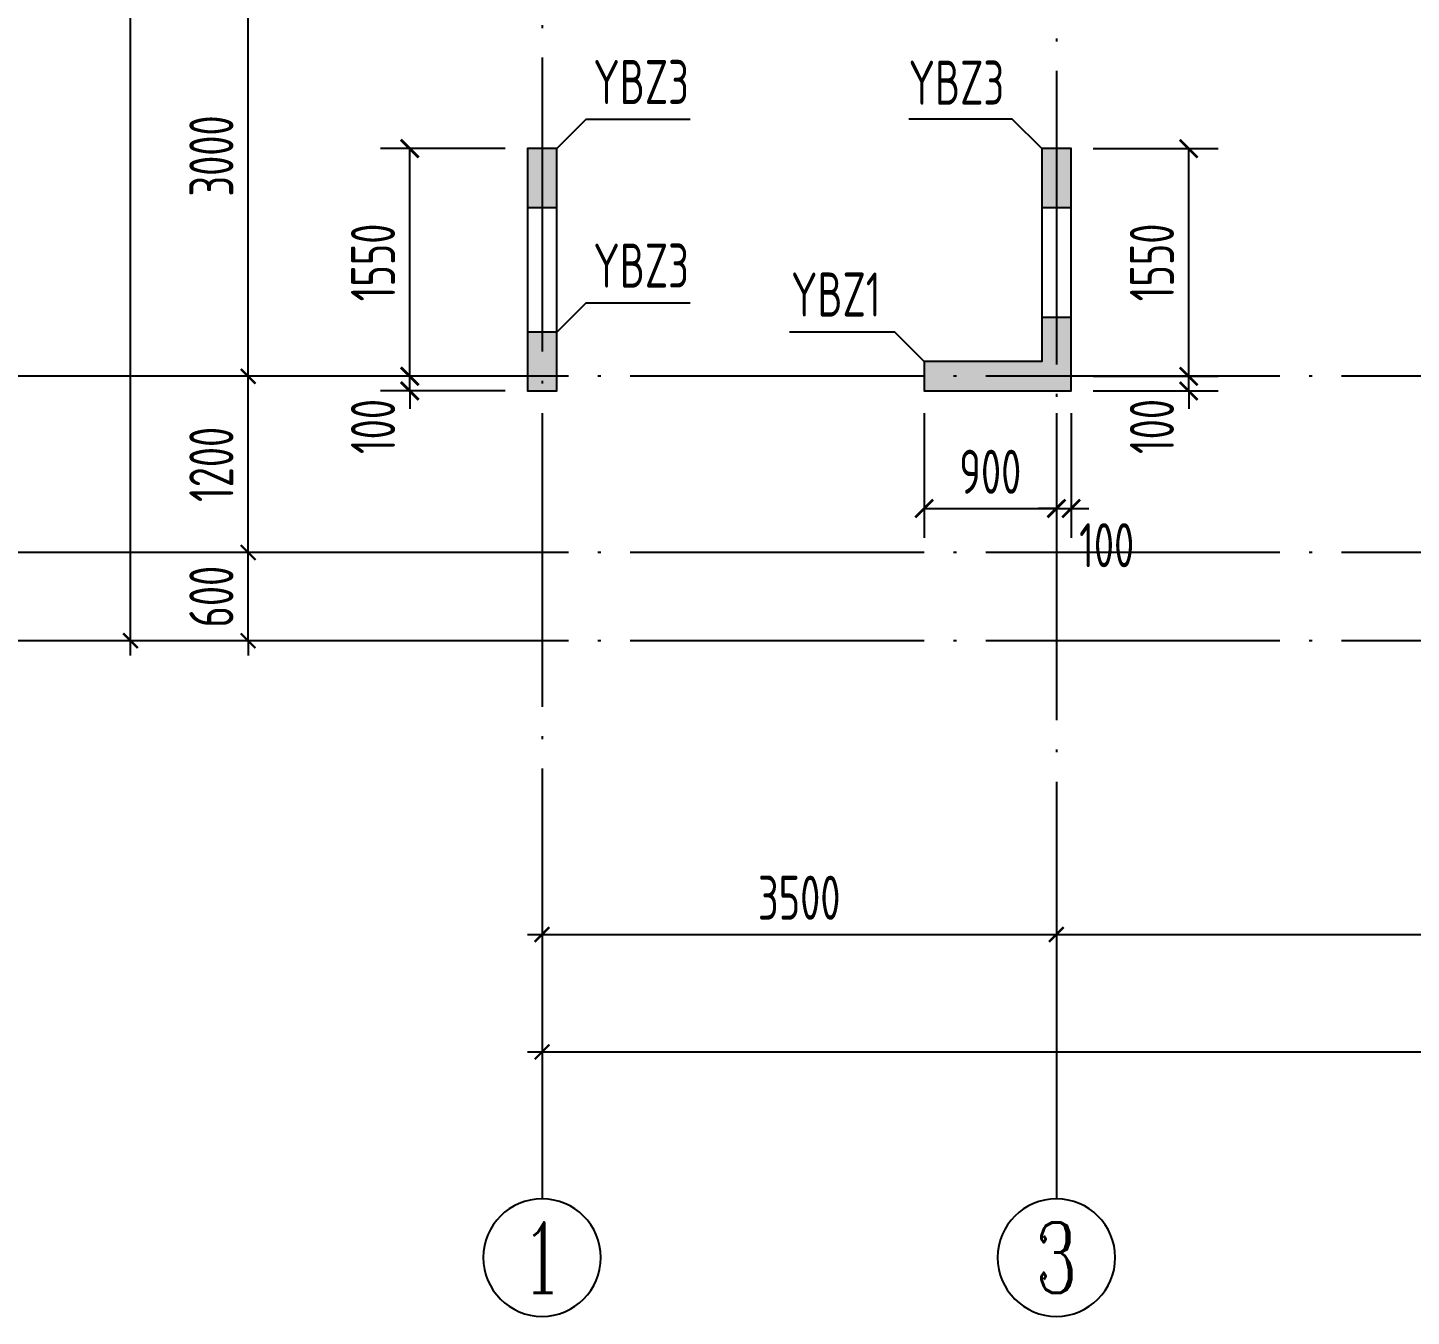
# Model space of a CAD drawing. Extents: x -1307975 to -76406, y -96289 to 379359.
# Drawn here: x -974498 to -965083, y 210168 to 218942 of the extents above; entities that cross this region are included whole.
import ezdxf
from ezdxf.enums import TextEntityAlignment as Align

# ---------------------------------------------------------------- set-up
doc = ezdxf.new("R2010")
doc.units = 0
doc.header["$LTSCALE"] = 1000
doc.linetypes.add('DOTE', pattern=[2.42, 2, -0.2, 0.02, -0.2])
doc.layers.get('0').update_dxf_attribs({"linetype": 'CONTINUOUS'})
doc.layers.get('DEFPOINTS').update_dxf_attribs({"linetype": 'CONTINUOUS'})
for name, color, linetype in [('A-AXIS', 1, 'CONTINUOUS'), ('A-DOTE', 10, 'DOTE'), ('AXIS_NUM', 7, 'CONTINUOUS'), ('S-Q墙实线', 6, 'CONTINUOUS'), ('S-Q墙标注', 3, 'CONTINUOUS'), ('S-X详图填充', 252, 'CONTINUOUS'), ('S-X详图实线', 4, 'CONTINUOUS'), ('S-Y一般标注', 3, 'CONTINUOUS'), ('S-Z柱编号', 6, 'CONTINUOUS')]:
    doc.layers.add(name, color=color, linetype=linetype)
doc.styles.add('TSSD_Axis', font='complex.shx', dxfattribs={"width": 0.7, "bigfont": 'hztxt.shx'})
doc.styles.add('TSSD_DIMENSION', font='Tssdeng.shx', dxfattribs={"width": 0.7, "bigfont": 'tssdchn.shx'})
doc.styles.add('TSSD_REIN', font='tssdeng.shx', dxfattribs={"width": 0.7, "height": 300, "bigfont": 'tssdchn.shx'})
doc.styles.add('结构文字', font='zstxt.shx', dxfattribs={"width": 0.7, "bigfont": 'zshz.shx'})
doc.dimstyles.new('STRUCK', dxfattribs={"dimtxt": 400, "dimasz": 121, "dimexe": 200, "dimexo": 150, "dimgap": 115, "dimtad": 1, "dimdec": 0, "dimdsep": 46, "dimtxsty": '结构文字', "dimblk": 'ARCHTICK', "dimcen": 400, "dimclrd": 3, "dimclre": 3, "dimclrt": 7, "dimadec": 0, "dimazin": 0, "dimtfac": 1, "dimtdec": 0, "dimtix": 1, "dimtmove": 2, "dimatfit": 3, "dimldrblk": '_DIMX', "dimfxl": 1, "dimtolj": 1, "dimtzin": 0, "dimarcsym": 0})
doc.dimstyles.new('TSSD_100_100', dxfattribs={"dimtxt": 300, "dimasz": 100, "dimexe": 100, "dimexo": 250, "dimgap": 100, "dimtad": 1, "dimdec": 0, "dimzin": 0, "dimdsep": 46, "dimtxsty": 'TSSD_DIMENSION', "dimblk": 'ARCHTICK', "dimcen": 0, "dimdle": 100, "dimclrt": 7, "dimadec": 0, "dimazin": 0, "dimtfac": 1, "dimtdec": 0, "dimtix": 1, "dimtmove": 2, "dimatfit": 3, "dimldrblk": 'ARCHTICK', "dimfxl": 1, "dimtolj": 1, "dimtzin": 0, "dimarcsym": 0})

# ---------------------------------------------------------------- blocks, each defined once
blk = doc.blocks.new('_ArchTick')
at = {"color": 0, "linetype": 'ByBlock', "const_width": 0.15}
blk.add_lwpolyline([(-0.5, -0.5), (0.5, 0.5)], dxfattribs=at)
blk = doc.blocks.new('*D287')
at = {"layer": 'DEFPOINTS', "color": 0, "transparency": 16777216}
for p in [(2600, 5200), (3600, 5200), (3600, 4600)]:
    blk.add_point(p, dxfattribs=at)
at = {"layer": 'S-Y一般标注', "color": 0, "lineweight": -2, "transparency": 16777216}
for p, q in [((2600, 5200), (2600, 5300)), ((3350, 5200), (2500, 5200)), ((2600, 4600), (2600, 5200)), ((3350, 4600), (2500, 4600)), ((2600, 4600), (2600, 4500))]:
    blk.add_line(p, q, dxfattribs=at)
at = {"layer": 'S-Y一般标注', "color": 0, "lineweight": -2, "transparency": 16777216, "xscale": 100, "yscale": 100, "zscale": 100}
for p, rotation in [((2600, 5200), 270), ((2600, 4600), 90)]:
    blk.add_blockref('_ArchTick', p, dxfattribs=dict(at, rotation=rotation))
at = {"layer": 'S-Y一般标注', "color": 7, "transparency": 16777216, "insert": (2350, 4900), "char_height": 300, "attachment_point": 5, "rotation": 90, "style": 'TSSD_DIMENSION'}
blk.add_mtext('\\A1;600', dxfattribs=at)
blk = doc.blocks.new('*D293')
at = {"layer": 'DEFPOINTS', "color": 0, "transparency": 16777216}
for p in [(1800, 17150), (3600, 17150), (3600, 4600)]:
    blk.add_point(p, dxfattribs=at)
at = {"layer": 'S-Y一般标注', "color": 0, "lineweight": -2, "transparency": 16777216}
for p, q in [((1800, 4500), (1800, 17250)), ((3350, 17150), (1700, 17150)), ((3350, 4600), (1700, 4600))]:
    blk.add_line(p, q, dxfattribs=at)
at = {"layer": 'S-Y一般标注', "color": 0, "lineweight": -2, "transparency": 16777216, "xscale": 100, "yscale": 100, "zscale": 100}
for p, rotation in [((1800, 17150), 90), ((1800, 4600), 270)]:
    blk.add_blockref('_ArchTick', p, dxfattribs=dict(at, rotation=rotation))
at = {"layer": 'S-Y一般标注', "color": 7, "transparency": 16777216, "insert": (1550, 10875), "char_height": 300, "attachment_point": 5, "rotation": 90, "style": 'TSSD_DIMENSION'}
blk.add_mtext('\\A1;12550', dxfattribs=at)
blk = doc.blocks.new('*D295')
at = {"layer": 'DEFPOINTS', "color": 0, "transparency": 16777216}
for p in [(2600, 6400), (3600, 6400), (3600, 5200)]:
    blk.add_point(p, dxfattribs=at)
at = {"layer": 'S-Y一般标注', "color": 0, "lineweight": -2, "transparency": 16777216}
for p, q in [((2600, 5100), (2600, 6500)), ((3350, 6400), (2500, 6400)), ((3350, 5200), (2500, 5200))]:
    blk.add_line(p, q, dxfattribs=at)
at = {"layer": 'S-Y一般标注', "color": 0, "lineweight": -2, "transparency": 16777216, "xscale": 100, "yscale": 100, "zscale": 100}
for p, rotation in [((2600, 6400), 90), ((2600, 5200), 270)]:
    blk.add_blockref('_ArchTick', p, dxfattribs=dict(at, rotation=rotation))
at = {"layer": 'S-Y一般标注', "color": 7, "transparency": 16777216, "insert": (2350, 5800), "char_height": 300, "attachment_point": 5, "rotation": 90, "style": 'TSSD_DIMENSION'}
blk.add_mtext('\\A1;1200', dxfattribs=at)
blk = doc.blocks.new('*D296')
at = {"layer": 'DEFPOINTS', "color": 0, "transparency": 16777216}
for p in [(2600, 9400), (3600, 9400), (3600, 6400)]:
    blk.add_point(p, dxfattribs=at)
at = {"layer": 'S-Y一般标注', "color": 0, "lineweight": -2, "transparency": 16777216}
for p, q in [((2600, 6300), (2600, 9500)), ((3350, 9400), (2500, 9400)), ((3350, 6400), (2500, 6400))]:
    blk.add_line(p, q, dxfattribs=at)
at = {"layer": 'S-Y一般标注', "color": 0, "lineweight": -2, "transparency": 16777216, "xscale": 100, "yscale": 100, "zscale": 100}
for p, rotation in [((2600, 9400), 90), ((2600, 6400), 270)]:
    blk.add_blockref('_ArchTick', p, dxfattribs=dict(at, rotation=rotation))
at = {"layer": 'S-Y一般标注', "color": 7, "transparency": 16777216, "insert": (2350, 7900), "char_height": 300, "attachment_point": 5, "rotation": 90, "style": 'TSSD_DIMENSION'}
blk.add_mtext('\\A1;3000', dxfattribs=at)
blk = doc.blocks.new('ts_axno')
at = {"color": 0, "linetype": 'ByBlock', "lineweight": -2}
blk.add_circle((0, 0), 0.5, dxfattribs=at)
at = {"color": 0, "linetype": 'ByBlock', "lineweight": -2, "style": 'TSSD_Axis', "width": 0.7}
blk.add_attdef('A', text='', height=0.6, dxfattribs=at).set_placement((0, 0), align=Align.MIDDLE_CENTER)
blk = doc.blocks.new('*D301')
at = {"layer": 'DEFPOINTS', "color": 0, "transparency": 16777216}
for p in [(8100, 3600), (13900, 3600), (13900, 2600)]:
    blk.add_point(p, dxfattribs=at)
at = {"layer": 'S-Y一般标注', "color": 0, "lineweight": -2, "transparency": 16777216}
for p, q in [((8100, 3350), (8100, 2500)), ((13900, 3350), (13900, 2500)), ((8000, 2600), (14000, 2600))]:
    blk.add_line(p, q, dxfattribs=at)
at = {"layer": 'S-Y一般标注', "color": 0, "lineweight": -2, "transparency": 16777216, "xscale": 100, "yscale": 100, "zscale": 100, "rotation": 180}
blk.add_blockref('_ArchTick', (8100, 2600), dxfattribs=at)
at = {"layer": 'S-Y一般标注', "color": 0, "lineweight": -2, "transparency": 16777216, "xscale": 100, "yscale": 100, "zscale": 100}
blk.add_blockref('_ArchTick', (13900, 2600), dxfattribs=at)
at = {"layer": 'S-Y一般标注', "color": 7, "transparency": 16777216, "insert": (11000, 2850), "char_height": 300, "attachment_point": 5, "style": 'TSSD_DIMENSION'}
blk.add_mtext('\\A1;5800', dxfattribs=at)
blk = doc.blocks.new('*D309')
at = {"layer": 'DEFPOINTS', "color": 0, "transparency": 16777216}
for p in [(4600, 3600), (54600, 3600), (54600, 1800)]:
    blk.add_point(p, dxfattribs=at)
at = {"layer": 'S-Y一般标注', "color": 0, "lineweight": -2, "transparency": 16777216}
for p, q in [((4600, 3350), (4600, 1700)), ((54600, 3350), (54600, 1700)), ((4500, 1800), (54700, 1800))]:
    blk.add_line(p, q, dxfattribs=at)
at = {"layer": 'S-Y一般标注', "color": 0, "lineweight": -2, "transparency": 16777216, "xscale": 100, "yscale": 100, "zscale": 100, "rotation": 180}
blk.add_blockref('_ArchTick', (4600, 1800), dxfattribs=at)
at = {"layer": 'S-Y一般标注', "color": 0, "lineweight": -2, "transparency": 16777216, "xscale": 100, "yscale": 100, "zscale": 100}
blk.add_blockref('_ArchTick', (54600, 1800), dxfattribs=at)
at = {"layer": 'S-Y一般标注', "color": 7, "transparency": 16777216, "insert": (29600, 2050), "char_height": 300, "attachment_point": 5, "style": 'TSSD_DIMENSION'}
blk.add_mtext('\\A1;50000', dxfattribs=at)
blk = doc.blocks.new('*D311')
at = {"layer": 'DEFPOINTS', "color": 0, "transparency": 16777216}
for p in [(4600, 3600), (8100, 3600), (8100, 2600)]:
    blk.add_point(p, dxfattribs=at)
at = {"layer": 'S-Y一般标注', "color": 0, "lineweight": -2, "transparency": 16777216}
for p, q in [((4600, 3350), (4600, 2500)), ((8100, 3350), (8100, 2500)), ((4500, 2600), (8200, 2600))]:
    blk.add_line(p, q, dxfattribs=at)
at = {"layer": 'S-Y一般标注', "color": 0, "lineweight": -2, "transparency": 16777216, "xscale": 100, "yscale": 100, "zscale": 100, "rotation": 180}
blk.add_blockref('_ArchTick', (4600, 2600), dxfattribs=at)
at = {"layer": 'S-Y一般标注', "color": 0, "lineweight": -2, "transparency": 16777216, "xscale": 100, "yscale": 100, "zscale": 100}
blk.add_blockref('_ArchTick', (8100, 2600), dxfattribs=at)
at = {"layer": 'S-Y一般标注', "color": 7, "transparency": 16777216, "insert": (6350, 2850), "char_height": 300, "attachment_point": 5, "style": 'TSSD_DIMENSION'}
blk.add_mtext('\\A1;3500', dxfattribs=at)
blk = doc.blocks.new('*D1842')
at = {"layer": 'DEFPOINTS', "color": 0, "transparency": 16777216}
for p in [(-971898.4, 216568.3), (-971098.4, 216568.3), (-971098.4, 216468.3)]:
    blk.add_point(p, dxfattribs=at)
at = {"layer": 'S-Q墙标注', "color": 3, "lineweight": -2, "transparency": 16777216}
for p, q in [((-971898.4, 216568.3), (-971898.4, 216689.3)), ((-971248.4, 216568.3), (-972098.4, 216568.3)), ((-971898.4, 216468.3), (-971898.4, 216568.3)), ((-971248.4, 216468.3), (-972098.4, 216468.3)), ((-971898.4, 216468.3), (-971898.4, 216347.3))]:
    blk.add_line(p, q, dxfattribs=at)
at = {"layer": 'S-Q墙标注', "color": 3, "lineweight": -2, "transparency": 16777216, "xscale": 121, "yscale": 121, "zscale": 121}
for p, rotation in [((-971898.4, 216568.3), 270), ((-971898.4, 216468.3), 90)]:
    blk.add_blockref('_ArchTick', p, dxfattribs=dict(at, rotation=rotation))
at = {"layer": 'S-Q墙标注', "color": 7, "transparency": 16777216, "insert": (-972148.4, 216226.3), "char_height": 300, "attachment_point": 5, "rotation": 90, "style": 'TSSD_REIN'}
blk.add_mtext('\\A1;100', dxfattribs=at)
blk = doc.blocks.new('_DIMX')
blk.add_line((-150, 0), (150, 0))
at = {"const_width": 50}
blk.add_lwpolyline([(-70, -70), (70, 70)], dxfattribs=at)
blk = doc.blocks.new('*D1843')
at = {"layer": 'DEFPOINTS', "color": 0, "transparency": 16777216}
for p in [(-971898.4, 218118.2), (-971098.4, 218118.2), (-971098.4, 216568.3)]:
    blk.add_point(p, dxfattribs=at)
at = {"layer": 'S-Q墙标注', "color": 3, "lineweight": -2, "transparency": 16777216}
for p, q in [((-971248.4, 218118.2), (-972098.4, 218118.2)), ((-971898.4, 216568.3), (-971898.4, 218118.2)), ((-971248.4, 216568.3), (-972098.4, 216568.3))]:
    blk.add_line(p, q, dxfattribs=at)
at = {"layer": 'S-Q墙标注', "color": 3, "lineweight": -2, "transparency": 16777216, "xscale": 121, "yscale": 121, "zscale": 121}
for p, rotation in [((-971898.4, 218118.2), 90), ((-971898.4, 216568.3), 270)]:
    blk.add_blockref('_ArchTick', p, dxfattribs=dict(at, rotation=rotation))
at = {"layer": 'S-Q墙标注', "color": 7, "transparency": 16777216, "insert": (-972148.4, 217343.2), "char_height": 300, "attachment_point": 5, "rotation": 90, "style": 'TSSD_REIN'}
blk.add_mtext('\\A1;1550', dxfattribs=at)
blk = doc.blocks.new('*D1846')
at = {"layer": 'DEFPOINTS', "color": 0, "transparency": 16777216}
for p in [(-967398.4, 216568.3), (-966598.4, 216568.3), (-967398.4, 216468.3)]:
    blk.add_point(p, dxfattribs=at)
at = {"layer": 'S-Q墙标注', "color": 3, "lineweight": -2, "transparency": 16777216}
for p, q in [((-966598.4, 216568.3), (-966598.4, 216689.3)), ((-967248.4, 216568.3), (-966398.4, 216568.3)), ((-966598.4, 216468.3), (-966598.4, 216568.3)), ((-967248.4, 216468.3), (-966398.4, 216468.3)), ((-966598.4, 216468.3), (-966598.4, 216347.3))]:
    blk.add_line(p, q, dxfattribs=at)
at = {"layer": 'S-Q墙标注', "color": 3, "lineweight": -2, "transparency": 16777216, "xscale": 121, "yscale": 121, "zscale": 121}
for p, rotation in [((-966598.4, 216568.3), 270), ((-966598.4, 216468.3), 90)]:
    blk.add_blockref('_ArchTick', p, dxfattribs=dict(at, rotation=rotation))
at = {"layer": 'S-Q墙标注', "color": 7, "transparency": 16777216, "insert": (-966848.4, 216226.3), "char_height": 300, "attachment_point": 5, "rotation": 90, "style": 'TSSD_REIN'}
blk.add_mtext('\\A1;100', dxfattribs=at)
blk = doc.blocks.new('*D1847')
at = {"layer": 'DEFPOINTS', "color": 0, "transparency": 16777216}
for p in [(-967398.4, 218118.3), (-966598.4, 218118.3), (-967398.4, 216568.3)]:
    blk.add_point(p, dxfattribs=at)
at = {"layer": 'S-Q墙标注', "color": 3, "lineweight": -2, "transparency": 16777216}
for p, q in [((-967248.4, 218118.3), (-966398.4, 218118.3)), ((-966598.4, 216568.3), (-966598.4, 218118.3)), ((-967248.4, 216568.3), (-966398.4, 216568.3))]:
    blk.add_line(p, q, dxfattribs=at)
at = {"layer": 'S-Q墙标注', "color": 3, "lineweight": -2, "transparency": 16777216, "xscale": 121, "yscale": 121, "zscale": 121}
for p, rotation in [((-966598.4, 218118.3), 90), ((-966598.4, 216568.3), 270)]:
    blk.add_blockref('_ArchTick', p, dxfattribs=dict(at, rotation=rotation))
at = {"layer": 'S-Q墙标注', "color": 7, "transparency": 16777216, "insert": (-966848.4, 217343.3), "char_height": 300, "attachment_point": 5, "rotation": 90, "style": 'TSSD_REIN'}
blk.add_mtext('\\A1;1550', dxfattribs=at)
blk = doc.blocks.new('*D1848')
at = {"layer": 'DEFPOINTS', "color": 0, "transparency": 16777216}
for p in [(-968398.3, 216468.3), (-967498.4, 216468.3), (-967498.4, 215668.3)]:
    blk.add_point(p, dxfattribs=at)
at = {"layer": 'S-Q墙标注', "color": 3, "lineweight": -2, "transparency": 16777216}
for p, q in [((-968398.3, 216318.3), (-968398.3, 215468.3)), ((-967498.4, 216318.3), (-967498.4, 215468.3)), ((-968398.3, 215668.3), (-967498.4, 215668.3))]:
    blk.add_line(p, q, dxfattribs=at)
at = {"layer": 'S-Q墙标注', "color": 3, "lineweight": -2, "transparency": 16777216, "xscale": 121, "yscale": 121, "zscale": 121, "rotation": 180}
blk.add_blockref('_ArchTick', (-968398.3, 215668.3), dxfattribs=at)
at = {"layer": 'S-Q墙标注', "color": 3, "lineweight": -2, "transparency": 16777216, "xscale": 121, "yscale": 121, "zscale": 121}
blk.add_blockref('_ArchTick', (-967498.4, 215668.3), dxfattribs=at)
at = {"layer": 'S-Q墙标注', "color": 7, "transparency": 16777216, "insert": (-967948.4, 215918.3), "char_height": 300, "attachment_point": 5, "style": 'TSSD_REIN'}
blk.add_mtext('\\A1;900', dxfattribs=at)
blk = doc.blocks.new('*D1849')
at = {"layer": 'DEFPOINTS', "color": 0, "transparency": 16777216}
for p in [(-967498.4, 216468.3), (-967398.4, 216468.3), (-967398.4, 215668.3)]:
    blk.add_point(p, dxfattribs=at)
at = {"layer": 'S-Q墙标注', "color": 3, "lineweight": -2, "transparency": 16777216}
for p, q in [((-967498.4, 216318.3), (-967498.4, 215468.3)), ((-967398.4, 216318.3), (-967398.4, 215468.3)), ((-967498.4, 215668.3), (-967619.4, 215668.3)), ((-967498.4, 215668.3), (-967398.4, 215668.3)), ((-967398.4, 215668.3), (-967277.4, 215668.3))]:
    blk.add_line(p, q, dxfattribs=at)
at = {"layer": 'S-Q墙标注', "color": 3, "lineweight": -2, "transparency": 16777216, "xscale": 121, "yscale": 121, "zscale": 121}
blk.add_blockref('_ArchTick', (-967498.4, 215668.3), dxfattribs=at)
at = {"layer": 'S-Q墙标注', "color": 3, "lineweight": -2, "transparency": 16777216, "xscale": 121, "yscale": 121, "zscale": 121, "rotation": 180}
blk.add_blockref('_ArchTick', (-967398.4, 215668.3), dxfattribs=at)
at = {"layer": 'S-Q墙标注', "color": 7, "transparency": 16777216, "insert": (-967156.4, 215418.3), "char_height": 300, "attachment_point": 5, "style": 'TSSD_REIN'}
blk.add_mtext('\\A1;100', dxfattribs=at)
blk = doc.blocks.new('20210726.16395156')
at = {"layer": 'A-AXIS'}
for p, q in [((3600, 6400), (800, 6400)), ((3600, 5200), (800, 5200)), ((3600, 4600), (800, 4600)), ((4600, 3600), (4600, 800)), ((8100, 3600), (8100, 800))]:
    blk.add_line(p, q, dxfattribs=at)
at = {"layer": 'A-DOTE'}
for p, q in [((4600, 18249.9), (4600, 3600)), ((8100, 10900), (8100, 3600)), ((55600, 6400), (3600, 6400)), ((55600, 5200), (3600, 5200)), ((55600, 4600), (3600, 4600))]:
    blk.add_line(p, q, dxfattribs=at)
at = {"layer": 'A-AXIS'}
ref = blk.add_blockref('ts_axno', (4600, 400), dxfattribs=dict(at, xscale=-800, yscale=800, zscale=800, rotation=180))
ref.add_attrib('1', '1', dxfattribs={"layer": 'AXIS_NUM', "height": 480, "style": 'TSSD_Axis', "width": 0.7}).set_placement((4600, 400), align=Align.MIDDLE_CENTER)
ref = blk.add_blockref('ts_axno', (8100, 400), dxfattribs=dict(at, xscale=-800, yscale=800, zscale=800, rotation=180))
ref.add_attrib('2', '3', dxfattribs={"layer": 'AXIS_NUM', "height": 480, "style": 'TSSD_Axis', "width": 0.7}).set_placement((8100, 400), align=Align.MIDDLE_CENTER)
at = {"layer": 'S-Y一般标注'}
for base, p1, p2, picture, middle in [((1800, 17150), (3600, 4600), (3600, 17150), '*D293', (1550, 10875)), ((2600, 9400), (3600, 6400), (3600, 9400), '*D296', (2350, 7900)), ((2600, 6400), (3600, 5200), (3600, 6400), '*D295', (2350, 5800)), ((2600, 5200), (3600, 4600), (3600, 5200), '*D287', (2350, 4900))]:
    dim = blk.add_linear_dim(base=base, p1=p1, p2=p2, angle=90, dimstyle='TSSD_100_100', dxfattribs=at)
    dim.commit()
    dim.dimension.update_dxf_attribs({"geometry": picture, "text_midpoint": middle})
for base, p1, p2, picture, middle in [((54600, 1800), (4600, 3600), (54600, 3600), '*D309', (29600, 2050)), ((8100, 2600), (4600, 3600), (8100, 3600), '*D311', (6350, 2850)), ((13900, 2600), (8100, 3600), (13900, 3600), '*D301', (11000, 2850))]:
    dim = blk.add_linear_dim(base=base, p1=p1, p2=p2, dimstyle='TSSD_100_100', dxfattribs=at)
    dim.commit()
    dim.dimension.update_dxf_attribs({"geometry": picture, "text_midpoint": middle})

msp = doc.modelspace()

# ---------------------------------------------------------------- hatches: boundary and pattern name
at = {"layer": 'S-X详图填充'}
h = msp.add_hatch(color=256, dxfattribs=at)
h.dxf.hatch_style = 1
h.paths.add_polyline_path([(-971098.35, 217718.25), (-970898.35, 217718.25), (-970898.35, 218118.25), (-971098.35, 218118.25)])
h = msp.add_hatch(color=256, dxfattribs=at)
h.dxf.hatch_style = 1
h.paths.add_polyline_path([(-967598.35, 217718.25), (-967398.35, 217718.25), (-967398.35, 218118.25), (-967598.35, 218118.25)])
h = msp.add_hatch(color=256, dxfattribs=at)
h.dxf.hatch_style = 1
h.paths.add_polyline_path([(-967398.35, 216968.25), (-967598.35, 216968.25), (-967598.35, 216668.25), (-968398.35, 216668.25), (-968398.35, 216468.25), (-967398.35, 216468.25)])
h = msp.add_hatch(color=256, dxfattribs=at)
h.dxf.hatch_style = 1
h.paths.add_polyline_path([(-970898.35, 216868.25), (-971098.35, 216868.25), (-971098.35, 216468.25), (-970898.35, 216468.25)])

# ---------------------------------------------------------------- linework, layer by layer
at = {"layer": 'S-Q墙实线'}
msp.add_lwpolyline([(-970898.35, 216468.25), (-970898.35, 218118.25), (-971098.35, 218118.25), (-971098.35, 216468.25)], close=True, dxfattribs=at)
msp.add_lwpolyline([(-968298.36, 216668.25), (-968398.35, 216668.25), (-968398.35, 216468.25), (-968298.36, 216468.25), (-967398.35, 216468.25), (-967398.35, 218118.25), (-967598.35, 218118.25), (-967598.35, 216668.25), (-968298.36, 216668.25)], dxfattribs=at)
at = {"layer": 'S-X详图实线'}
for points in [[(-971098.35, 217718.25), (-970898.35, 217718.25), (-970898.35, 218118.25), (-971098.35, 218118.25), (-971098.35, 217718.25)], [(-967598.35, 217718.25), (-967398.35, 217718.25), (-967398.35, 218118.25), (-967598.35, 218118.25), (-967598.35, 217718.25)], [(-967398.35, 216968.25), (-967598.35, 216968.25), (-967598.35, 216668.25), (-968398.35, 216668.25), (-968398.35, 216468.25), (-967398.35, 216468.25), (-967398.35, 216968.25)], [(-970898.35, 216868.25), (-971098.35, 216868.25), (-971098.35, 216468.25), (-970898.35, 216468.25), (-970898.35, 216868.25)]]:
    msp.add_lwpolyline(points, close=True, dxfattribs=at)
at = {"layer": 'S-Z柱编号', "color": 7}
for points in [[(-970898.35, 218118.21), (-970698.35, 218318.21), (-969990.97, 218318.21)], [(-967598.35, 218118.25), (-967798.35, 218318.25), (-968502.22, 218318.25)], [(-970898.35, 216868.25), (-970698.35, 217068.25), (-969990.97, 217068.25)], [(-968398.35, 216668.25), (-968598.35, 216868.25), (-969313.56, 216868.25)]]:
    msp.add_lwpolyline(points, dxfattribs=at)

# ---------------------------------------------------------------- block references
at = {"layer": 'A-DOTE'}
msp.add_blockref('20210726.16395156', (-975598.36, 210168.21), dxfattribs=at)

# ---------------------------------------------------------------- texts
at = {"layer": 'S-Z柱编号', "color": 7, "style": 'TSSD_REIN', "width": 0.7}
for s, p in [('YBZ3', (-970649.37, 218331.96)), ('YBZ3', (-968504.12, 218327.54)), ('YBZ3', (-970649.37, 217082)), ('YBZ1', (-969304.12, 216885.1))]:
    msp.add_text(s, height=300, dxfattribs=at).set_placement(p, align=Align.BOTTOM_LEFT)

# ---------------------------------------------------------------- dimensions: what is measured, and where the dimension line sits
at = {"layer": 'S-Q墙标注'}
for base, p1, p2, picture, middle in [((-971898.35, 218118.21), (-971098.35, 216568.25), (-971098.35, 218118.21), '*D1843', (-972148.35, 217343.23)), ((-966598.35, 218118.25), (-967398.35, 216568.25), (-967398.35, 218118.25), '*D1847', (-966848.35, 217343.25))]:
    dim = msp.add_linear_dim(base=base, p1=p1, p2=p2, angle=90, dimstyle='STRUCK', override={"dimtxt": 300, "dimgap": 100, "dimtxsty": 'TSSD_REIN'}, dxfattribs=at)
    dim.commit()
    dim.dimension.update_dxf_attribs({"geometry": picture, "text_midpoint": middle})
for base, p1, p2, picture, middle in [((-971898.35, 216568.25), (-971098.35, 216468.25), (-971098.35, 216568.25), '*D1842', (-972148.35, 216226.33)), ((-966598.35, 216568.25), (-967398.35, 216468.25), (-967398.35, 216568.25), '*D1846', (-966848.35, 216226.33))]:
    dim = msp.add_linear_dim(base=base, p1=p1, p2=p2, angle=90, dimstyle='STRUCK', override={"dimtxt": 300, "dimgap": 100, "dimtxsty": 'TSSD_REIN'}, dxfattribs=at)
    dim.commit()
    dim.dimension.update_dxf_attribs({"geometry": picture, "text_midpoint": middle, "dimtype": 160})
dim = msp.add_linear_dim(base=(-967498.36, 215668.25), p1=(-968398.35, 216468.25), p2=(-967498.36, 216468.25), dimstyle='STRUCK', override={"dimtxt": 300, "dimgap": 100, "dimtxsty": 'TSSD_REIN'}, dxfattribs=at)
dim.commit()
dim.dimension.update_dxf_attribs({"geometry": '*D1848', "text_midpoint": (-967948.36, 215918.25)})
dim = msp.add_linear_dim(base=(-967398.35, 215668.25), p1=(-967498.36, 216468.25), p2=(-967398.35, 216468.25), dimstyle='STRUCK', override={"dimtxt": 300, "dimgap": 100, "dimtxsty": 'TSSD_REIN'}, dxfattribs=at)
dim.commit()
dim.dimension.update_dxf_attribs({"geometry": '*D1849', "text_midpoint": (-967156.43, 215418.25), "dimtype": 160})

doc.saveas('drawing.dxf')
